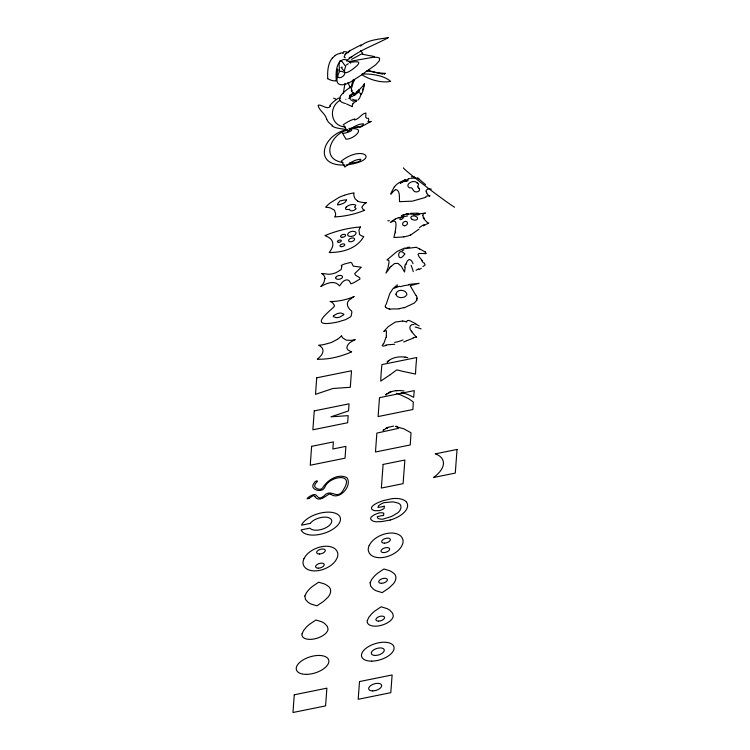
<?xml version="1.0" encoding="UTF-8"?>
<svg xmlns="http://www.w3.org/2000/svg" width="750" height="750" viewBox="0 0 750 750"><rect width="100%" height="100%" fill="white"/><g stroke="black" fill="none" stroke-linecap="round" stroke-linejoin="round"><path stroke-width="1.12" d="M324.938 278.503L323.972 282.188A28.303 14.147 -17 0 1 320.803 286.537A25.003 12.506 -17 0 1 323.428 285.15C327.909 282.909 334.069 280.8 338.325 284.625A25.425 12.713 -17 0 1 339.525 285.938A44.512 22.256 -17 0 1 340.884 284.1C342.731 280.753 348.178 277.369 350.231 282.403A43.312 21.656 -17 0 1 350.906 283.819A31.125 15.563 -17 0 0 353.747 282.731L359.953 279.075L359.738 277.725L355.622 275.222L354.675 273.647L361.303 267.169L353.259 266.166L351.684 262.922L350.747 262.387L344.456 264.009A23.278 11.634 -17 0 0 341.784 265.219L341.212 265.509A16.725 8.363 -17 0 1 341.775 266.559M416.25 247.303L419.587 248.934M350.138 94.95L349.744 96.028M351.919 90.009L351.797 91.013M395.081 232.144C395.55 228.647 398.222 217.941 391.491 221.991M394.931 233.025L393.891 237.525L403.884 236.934M405.188 267.131L404.531 271.997L401.288 266.259L397.987 263.4L394.584 263.512L390.994 266.522M343.35 93.206L344.981 83.334M386.278 336.122L386.484 330.956L385.688 330.619L383.766 331.462L388.2 326.709L395.297 322.059L402.684 321.056M416.962 300.122L414.244 303.075L404.128 307.847M386.128 304.5L389.513 294.347A34.613 33 55.2 0 1 390.141 292.987L392.925 288.759L396.15 285.787M385.988 337.359L383.681 343.884M351.356 88.781L352.669 84.459M362.559 89.944L363.103 88.191M405.938 264.084L407.391 260.887L409.097 259.547A1.303 1.153 -7.5 0 1 409.584 259.537L410.85 260.203A7.622 6.919 -16.2 0 1 411.562 260.878A19.256 17.484 -47.7 0 1 413.053 263.672M363.741 86.212C365.634 76.997 363.534 93.591 360.834 94.397M361.444 93.469L359.569 98.194L357.834 100.163M352.894 83.794L353.241 82.838M410.456 285.581L419.166 283.331L408.928 284.438M390.787 193.566L394.35 186.722M353.578 81.947L354.131 80.625M368.934 121.491L368.85 122.334L371.194 121.35L359.747 127.575M354.347 80.138L354.656 79.472M349.284 97.088C352.622 97.425 357.638 92.672 351.441 94.275M349.341 98.634L349.359 98.587A2.212 1.013 4.1 0 0 349.397 98.334M353.175 79.856L351.384 85.987L349.547 87.741M353.053 103.697L352.894 103.922A10.088 5.044 -17 0 0 352.397 106.678L346.472 103.959M347.972 52.894L348.337 52.406M395.381 426.403L396.488 426.141L398.503 428.334L376.866 433.097L375.459 451.997L410.25 444.956L411.019 432.778L403.734 428.775L396.169 426.675M397.162 285.947L395.344 287.766L399.534 286.209M389.897 267.834L385.988 273.113L387.938 268.05L389.034 262.434L388.734 260.184L386.916 259.95L397.209 251.363L405.253 247.838M332.438 57.872C327.722 63.619 327.422 71.559 327.731 78.647M330.703 106.05C327.459 110.4 322.481 104.728 318.534 105.038L318.084 105.487C319.256 110.841 325.519 113.644 326.644 119.156M348.525 52.172L349.828 50.728L345.666 53.953M345.113 54.534L344.147 56.981A1.05 0.816 -89.8 0 0 344.334 57.253L345.384 57.778M403.181 214.959L408.309 213.534L404.213 214.866M354.084 95.334L358.8 91.2L354.159 95.278L359.513 89.578M364.472 84.206L354.441 95.062M348.984 61.181C347.812 64.331 362.972 58.519 357.591 65.044C354.272 68.438 340.303 79.463 345.675 66.544L342.169 61.65L339.966 60.853L339.075 64.181L339.488 71.616C331.547 87.684 343.959 87.375 354.225 79.566A139.856 53.878 -34.1 0 0 359.006 76.631L375.553 64.931L379.387 60.703L379.603 58.181L377.334 57.328L373.003 57.3L349.481 61.463L346.528 60.881C358.425 50.259 374.681 45.206 388.575 37.5C379.144 39.394 368.081 39.469 360.506 46.097M340.097 61.322C335.616 66.591 335.981 74.175 336.225 80.653M354.6 94.903L359.531 89.728L354.647 94.856L359.503 89.934L354.684 94.8L359.353 90.609L354.75 94.706M340.322 61.097L343.444 59.438L346.875 59.897M385.453 73.444L376.106 72.656M418.978 229.153L410.625 235.087M340.247 100.219C328.2 106.913 330.272 126.094 345.122 126.928M387.272 361.922L389.166 360.422L387.122 362.081C391.819 357.009 400.725 355.791 407.784 357.712M384.234 429.478L383.259 430.162M349.2 88.012C343.8 91.903 332.653 100.594 345.441 103.519M309.122 498.328C302.85 500.784 313.238 492.984 315.572 494.775C317.334 496.05 318.919 499.312 321.525 497.466A17.438 8.719 -17 0 0 323.859 496.069C331.453 487.247 337.35 501.741 343.791 489.122C354.947 471.506 327.975 476.616 324.694 487.594A20.259 10.125 -17 0 1 324.131 488.231C321.506 493.116 308.888 489.469 313.969 483.216C314.812 480.694 319.566 479.747 316.397 482.494C315.525 483.581 314.456 484.894 314.728 486.394C315.675 488.625 318.591 489.497 320.85 489.281M383.072 430.312L388.069 427.378L393.562 426.094M385.894 394.725L386.859 394.041L385.706 394.866C390.759 390.572 397.753 389.925 404.062 391.022M337.472 339.319L331.303 342.525L323.906 344.55A28.097 14.044 -17 0 1 318.703 345.244A28.125 14.062 -17 0 1 320.934 346.725C324.647 349.284 322.847 354.272 319.997 356.728A28.294 14.147 -17 0 1 317.316 359.231A44.503 22.256 -17 0 0 332.906 357.872A47.663 23.831 -17 0 0 351.713 351.863A26.869 13.434 -17 0 1 349.659 350.963C343.762 348.6 348.534 342.694 352.425 341.166A26.981 13.491 -17 0 1 355.247 339.544A17.409 8.709 -17 0 1 351.197 340.359L346.209 340.153L342.544 337.734A22.322 11.156 -17 0 1 341.531 335.653A22.809 11.4 -17 0 1 337.5 339.319M335.1 55.491L336.412 54.703A14.691 13.462 33 0 1 337.95 53.981L340.238 53.391M346.069 65.184L348.337 63.703M428.859 222.919L423.384 225.9M339.788 98.522L340.444 98.128M351.525 59.381L362.784 53.278L360.431 50.719M321.131 489.15L322.434 488.034A18.469 9.234 -17 0 0 322.931 487.463C327.628 479.85 338.034 473.269 346.8 477.6C352.866 485.344 339.572 500.55 331.181 494.456M416.053 270.309L418.828 268.697M349.65 50.831L361.069 44.878M407.006 179.644L409.303 178.575L408.581 178.716M406.144 180.103L400.247 183.328L401.475 181.491L405.047 179.775M401.306 215.681L402.488 215.156M407.166 340.538L413.278 338.109M406.641 340.772L403.725 342M395.081 219.009L398.447 217.791M354.497 119.981C359.147 119.138 361.425 113.709 365.859 112.969L365.784 117.384L367.097 118.5M344.316 195.291L341.747 196.228A24.028 12.019 -17 0 0 338.953 197.438L330.094 202.997A37.603 18.806 -17 0 0 325.669 207.169A24.722 12.366 -17 0 1 330.188 207.872L334.406 210.122L335.653 213.787A26.991 13.491 -17 0 1 334.959 216.928M347.438 130.116C330.984 133.613 319.838 159.384 343.031 162.478M351.797 56.991L349.791 57.544M395.391 189.534C400.594 189.806 399.084 198.019 399.581 201.684L412.397 201.15L425.963 197.287M347.091 129.684C323.25 133.941 311.719 166.275 344.934 165.037M342.3 67.134L341.025 67.341L343.716 70.659M401.812 181.8L405.731 181.041M340.397 204.431L343.444 203.306A5.091 2.541 -17 0 0 344.297 202.781L345.384 201.834A10.453 5.222 -17 0 0 346.575 200.025M390.178 520.059L381.9 521.55A25.941 12.975 -17 0 1 378.15 521.663C374.213 522.703 366.956 519.113 372.834 515.775A11.278 5.634 -17 0 1 374.662 514.612L378.834 512.991A5.325 2.662 -17 0 1 380.119 512.794L381.806 512.812A13.247 6.619 -17 0 1 383.775 513.169L383.606 515.531A23.25 11.625 -17 0 0 381.319 515.719L377.25 516.703L377.709 518.128A10.678 5.344 -17 0 0 379.078 518.775L380.522 519.103A8.119 4.059 -17 0 0 382.866 519.15L391.322 516.534A22.144 11.072 -17 0 0 395.7 514.012C400.969 512.044 404.016 503.812 396.544 502.669A22.144 11.072 -17 0 0 392.409 501.872L384.094 502.65A8.119 4.059 -17 0 0 381.666 503.672L380.138 504.6A10.678 5.344 -17 0 0 378.619 505.828L377.934 507.488L381.975 506.822A23.25 11.625 -17 0 0 384.309 506.081L384.131 508.444A11.766 5.888 -17 0 1 381.206 510.019L380.597 510.225A5.447 2.728 -17 0 1 379.003 510.656L374.953 510.703A11.278 5.634 -17 0 1 373.247 510.253C367.528 507.422 376.828 502.941 379.603 502.003A25.941 12.975 -17 0 1 383.456 500.569L391.762 498.703A20.222 10.106 -17 0 1 406.491 502.125M399.291 217.566L407.644 215.925M349.125 129.637C356.981 129.019 344.906 134.231 342.441 133.125L345.975 139.153C354.009 139.444 366.975 126.9 350.719 128.906M413.616 214.791L425.456 213L423.244 214.031L422.822 215.456M403.847 214.95L403.2 215.016M361.884 74.062C371.353 73.659 383.756 75.3 390.722 81.413C380.944 83.175 370.05 79.856 361.65 74.653M385.781 344.972L390.834 344.541M410.569 178.331L416.241 177.928M406.547 180.938L408.188 180.741M399.309 308.888L391.359 308.962M406.875 247.462L409.716 247.2M394.706 344.259L391.388 344.513M351.281 236.428L349.303 236.306A5.269 2.634 -17 0 1 347.775 234.047L348.788 232.762A3.919 1.959 -17 0 1 352.425 231.328L354.403 231.45A5.269 2.634 -17 0 1 355.931 233.7L354.919 234.994A3.919 1.959 -17 0 1 351.272 236.428M346.453 164.981C381.713 160.284 362.747 144.178 341.372 161.044L344.916 167.072C349.312 163.209 354.769 159.309 360.844 159.262C360.722 162.609 352.762 162.713 349.631 163.022M397.575 390.572L396.197 390.647M354.984 93.281L353.306 93.056L352.022 91.772M405.328 248.634L416.166 247.312M366.234 71.053L373.5 71.728L382.922 74.222M425.587 253.537L425.775 253.528A3.216 1.444 36.5 0 0 426.112 253.472L425.466 252.253M352.266 127.584C355.312 127.275 363.459 127.162 363.469 123.825C357.394 123.872 351.947 127.772 347.541 131.634L344.006 125.597M342.919 53.091L343.688 53.081M414.047 324.619C409.809 323.559 408.516 328.481 411.347 331.163M346.772 129.591C341.325 128.644 335.484 128.419 331.997 125.944M424.969 253.519L419.119 253.481A5.897 3.291 38.5 0 0 418.631 253.697L418.397 253.894A2.906 1.594 33.1 0 0 418.125 254.522L419.006 256.688L422.438 260.784M389.738 308.794L386.775 308.241L385.837 307.125M362.344 54.263L374.569 56.569M404.887 357.244L406.331 357.459M340.931 71.203L344.616 72.366A1.387 1.191 -67.3 0 1 344.85 73.116C344.719 76.444 338.091 80.297 337.275 75.431M401.316 392.634L406.584 394.041A56.831 49.144 -23.1 0 1 413.634 397.359L414.291 390.609L379.5 397.659L378.094 416.559L412.884 409.509L413.297 402.056A62.559 49.087 26.1 0 0 408.384 398.55L398.109 393.703A14.531 11.409 26.1 0 0 396.356 393.347M385.463 73.378L384.666 73.453A4.725 1.463 17.1 0 0 384.384 74.044A6.337 1.959 16.8 0 0 384.562 74.419M412.847 214.331C414.619 214.472 418.988 216.056 419.438 213.834A5.025 1.425 -5.4 0 0 417.534 213.15L410.372 213.347L411.863 214.078M431.372 189.094L427.659 188.972L426.056 190.641A4.444 2.784 32.2 0 0 426.056 191.016L426.169 191.803M374.756 72.366L372.328 71.737M321.788 273.478L328.894 274.284A12.488 6.244 -17 0 0 332.503 273.741A13.612 6.806 -17 0 0 336.169 272.606L341.156 269.587L341.775 266.559M371.944 71.616L368.409 70.144M349.378 241.556L349.594 241.631A2.888 1.444 -17 0 0 353.372 240.872L353.597 240.703A3.675 1.837 -17 0 0 353.766 238.153L353.569 238.059A2.888 1.444 -17 0 0 349.791 238.819L349.566 238.987A3.675 1.837 -17 0 0 349.397 241.537M350.691 98.325L349.35 98.128A4.116 1.894 3.1 0 1 349.387 98.334M352.697 99.197L356.409 101.109M420.384 249.309L424.959 251.878M416.925 182.7C413.409 178.95 403.912 184.931 409.659 187.903C412.997 186.797 412.331 190.491 414.703 191.616C416.775 192.722 421.256 190.969 419.025 188.241M415.894 323.663C413.625 323.212 406.631 317.606 406.65 322.059A32.831 14.569 -26.1 0 0 402.75 320.991M417.666 177.947L419.081 179.081M349.069 98.672L350.006 96.45L353.372 93.122L349.903 95.822A13.772 1.219 -27 0 1 350.062 95.859M357.562 200.991L355.078 198.797L353.953 195.984A30.919 15.459 -17 0 1 354.028 192.881A33.487 16.744 -17 0 0 344.306 195.281M417.712 183.178C420.216 184.35 416.381 186.066 418.181 187.069M429.741 196.537L427.397 194.156A13.744 11.006 -2.9 0 1 427.022 193.584L426.572 192.816M425.644 184.697L417.694 178.012M416.569 337.369L412.003 332.184M349.453 61.828L350.681 63.197M314.962 496.641C316.847 500.25 321.497 499.359 324.188 497.241A37.659 18.834 -17 0 0 325.125 496.641L328.678 494.353A2.616 1.303 -17 0 1 329.756 493.828M424.312 262.987L425.119 264.938L423.478 266.231A8.747 0.741 -24.6 0 1 422.878 266.55M406.453 502.144L407.081 503.147A21.825 10.913 -17 0 1 406.622 509.184L405.834 510.478A20.222 10.106 -17 0 1 390.169 520.031M337.884 69.638L337.528 69.037L337.191 74.719M347.944 82.341L350.25 87.919M415.922 295.472L410.522 286.238M351.656 90.225L351.9 90.778M416.869 298.181L416.981 298.772M351.319 89.681L351.431 91.116M334.988 216.881A50.137 25.069 -17 0 0 356.166 213.272L357.562 212.822A47.212 23.606 -17 0 0 364.659 210.253A15.347 7.669 -17 0 1 363.216 209.531L361.781 207.178L363.975 204.319A15.234 7.612 -17 0 1 366.262 202.706M340.397 204.431A11.391 5.7 -17 0 1 337.584 204.938A16.106 8.053 -17 0 1 337.772 203.644L339.956 200.897L344.531 199.978A15.834 7.922 -17 0 1 346.584 200.025M346.2 207.131A5.4 2.7 -17 0 1 350.522 204.853L350.934 204.75A7.2 3.6 -17 0 1 353.456 204.478L355.566 204.966A1.959 0.975 -17 0 1 355.725 205.312L355.556 205.856A6.6 3.3 -17 0 1 354.525 207.047L356.137 208.734L354.141 210.272A4.922 2.456 -17 0 1 352.734 210.694L351.422 210.844A2.334 1.172 -17 0 1 350.756 210.759L349.744 209.916A11.503 5.756 -17 0 1 349.537 209.278A8.344 4.172 -17 0 1 348.009 209.559L345.891 209.456L345.506 208.322A5.869 2.934 -17 0 1 346.238 207.131M366.309 202.631A22.706 11.353 -17 0 1 357.422 201.084M360.516 226.988A58.35 29.175 -17 0 0 324.909 235.631A37.106 18.553 -17 0 1 328.612 237.394C332.991 239.428 334.041 245.034 331.509 248.934A38.728 19.359 -17 0 1 329.213 252.544A43.931 21.966 -17 0 0 333.131 252.403C344.025 251.841 355.725 248.241 362.231 238.884A43.753 21.881 -17 0 0 363.75 236.541A16.453 8.231 -17 0 1 359.475 234.366L358.988 230.175A22.828 11.419 -17 0 1 360.478 227.062M321.703 273.525A23.681 11.841 -17 0 1 325.059 278.475M353.944 296.559A28.988 14.494 -17 0 0 351.009 298.753C345.234 301.791 347.016 307.538 351.328 310.791A22.425 11.213 -17 0 1 351.891 312.122L351.188 315.984A7.331 3.666 -17 0 1 349.931 317.25L345.384 319.716L338.128 321.891A39.356 19.678 -17 0 1 334.425 322.641C309.816 327.028 325.856 314.363 334.144 306.675A7.078 3.544 -17 0 0 334.444 305.522L332.662 302.784A22.153 11.072 -17 0 0 330.244 301.444M353.991 296.616A32.634 16.312 -17 0 1 330.206 301.509M410.353 286.134A7.359 1.95 35.4 0 1 410.419 285.562M416.297 295.575A15.872 7.556 41.5 0 1 417.188 298.331M416.663 298.65A10.838 5.428 37.1 0 1 416.784 300.028M404.044 307.5A28.509 26.513 -36.8 0 1 399.291 308.569M390.656 309.262A14.381 3.028 -0.3 0 1 388.903 309.056M385.613 307.378A6.478 2.597 -54.9 0 1 385.472 306.459M385.294 306.844A9.028 2.841 -63.5 0 1 385.463 305.156M397.013 284.934A7.5 0.872 -42.9 0 1 397.369 285.056M394.828 287.569A25.416 1.716 -40.8 0 1 394.106 288.337M400.331 286.678A17.503 7.05 -5.3 0 1 408.966 284.981M413.231 337.734A15.309 10.772 -27.8 0 1 416.634 337.003M403.012 339.956A33.356 28.397 -32 0 1 394.641 342.394M382.959 346.256A14.906 8.559 13.3 0 1 386.175 345.534M383.287 343.641A18.066 16.031 74 0 1 382.209 345.637M415.153 327.009A34.8 17.062 40.5 0 1 421.088 328.922M415.181 323.869A29.241 3.909 25.3 0 1 419.194 325.922M412.256 332.119A22.594 15.066 30.3 0 1 411.6 331.116M386.588 335.859A18.45 6.272 -65.2 0 1 386.316 337.134M389.719 267.638A23.175 15.366 -59.1 0 1 390.834 266.297M411.094 265.303A53.156 43.059 -77.8 0 1 413.278 271.678M405.844 264.731A25.181 22.284 76.5 0 1 406.022 264.113M404.662 266.981A27.684 25.069 72.4 0 1 405.262 264.497M402.103 250.744A22.134 2.728 -37.4 0 1 403.941 249.844M419.662 249.103A12.638 2.719 27.8 0 1 420.422 249.459M425.016 251.813A8.016 5.325 29.1 0 1 425.531 252.197M425.728 253.697A11.944 5.241 35.1 0 1 425.109 253.697M421.772 260.625A42.994 10.106 41.9 0 1 422.475 261.412M422.334 261.609A16.238 5.766 38.2 0 1 423.459 262.875M419.025 269.606A15.384 2.428 -29.9 0 1 421.35 268.331M395.578 231.9A43.519 20.784 -64.9 0 1 395.428 232.791M389.372 220.734A22.828 6.459 19.7 0 1 387.778 220.753M390.3 222.478A17.353 16.397 -35.8 0 1 395.184 219.272M427.959 223.097A17.944 3.844 42.1 0 1 423.122 217.922M419.419 227.681A16.35 4.556 -48.9 0 1 424.228 224.541M410.578 234.956A21.328 19.331 -35.4 0 1 403.875 236.756M424.397 218.353A8.428 2.241 39.3 0 1 422.691 215.363M398.428 217.744A35.231 35.025 20.7 0 1 399.281 217.509M411.938 213.647A40.013 6.797 -9.3 0 1 406.988 214.556M425.85 196.35A17.775 12.253 -23.6 0 1 429.928 195.591M404.831 180.084A7.697 1.266 -23.2 0 1 405.712 179.766M405.141 181.397A13.988 3.956 -26.4 0 1 407.119 180.712M416.841 182.794A5.147 3.534 9 0 1 417.619 183.244M454.547 207.234A33.403 1.238 37.2 0 1 423.863 184.875A33.403 1.238 37.2 0 1 403.528 167.841M426.778 192.797A8.166 5.372 25.7 0 1 426.337 191.812M414.169 176.522A25.163 1.163 -6 0 1 411.3 176.831M390.938 194.381A26.878 11.203 -80.1 0 1 395.391 189.787M394.509 186.862A16.884 15.037 71.7 0 1 401.737 181.566M405.394 180.741A27.009 8.691 -1.9 0 1 406.238 180.619M418.003 187.172A13.397 11.081 0.7 0 1 418.875 188.306M343.181 124.847A21.347 11.381 -32.4 0 1 354.731 118.903M368.025 118.087A21.262 6.328 -21.5 0 1 367.95 121.744M358.528 126.806A21.262 8.569 -3.7 0 1 348.938 128.513M332.597 125.494A21.262 14.016 -8.1 0 1 326.747 119.128M329.634 105.816A21.262 12.834 -30.6 0 1 338.663 98.091M356.428 92.147A21.262 7.162 -26.4 0 1 361.003 94.312M356.194 99.862A21.347 7.256 -7.4 0 1 352.734 101.353M333.581 98.184A20.344 0.703 23 0 1 335.681 98.963M336.356 80.756A9.159 3.741 27.5 0 1 327.666 78.741M332.597 58.041A15.15 13.762 83 0 1 335.175 55.612M340.144 53.175A13.922 11.156 10.4 0 1 342.891 52.856M343.491 51.731A13.416 9.656 7.4 0 1 347.091 52.031M350.409 99.684A26.475 10.416 24.9 0 1 352.191 100.453M352.978 103.697A8.709 4.359 -17 0 1 356.438 101.128M336.881 75.919A17.372 6.544 -57.3 0 1 336.713 75.263M339.478 70.472A13.359 3.497 -1.5 0 1 339.103 70.294M340.322 71.484A10.078 3.319 -12.3 0 1 338.841 70.884M345.15 54.591A12.375 9.506 -84.2 0 1 345.703 54.009M349.5 57.909A28.753 19.659 50.6 0 1 349.284 57.956M349.744 57.431A32.597 22.294 50.9 0 1 349.303 57.516M309.272 498.366A13.772 6.891 -17 0 1 313.275 495.703M313.978 495.75A11.625 5.812 -17 0 1 314.925 496.65M329.944 493.791A5.231 2.616 -17 0 1 331.003 494.531M404.766 253.978C396.947 265.763 396.422 245.053 404.766 253.978M395.925 294.234C396.703 298.866 405.431 298.603 406.922 294.488C406.153 289.303 396.797 288.741 395.925 294.234M311.634 446.325L310.238 465.225L345.028 458.184L345.9 446.372L332.859 449.006L333.384 441.919L311.634 446.325M314.269 410.887L312.863 429.788L347.653 422.738L348.178 415.65L330.966 416.812L348.534 410.925L349.059 403.837L314.269 410.887M316.725 377.803L315.497 394.35L333.066 388.463L350.287 387.3L351.516 370.763L316.725 377.803M294.272 694.781L292.959 712.5L325.575 705.891L326.887 688.172L294.272 694.781M359.503 681.572L358.191 699.291L390.806 692.681L392.119 674.963L359.503 681.572M383.109 464.428L381.356 488.053L403.106 483.656L404.859 460.022L383.109 464.428M457.041 449.456L455.287 473.081L433.547 477.488A31.809 15.909 -17 0 0 435.3 453.863L457.041 449.456M335.719 277.688L335.719 278.081A4.359 2.175 -17 0 0 338.091 279.347L339.825 279.141A2.972 1.491 -17 0 0 342.262 277.688L342.525 276.694A4.359 2.175 -17 0 0 340.153 275.428L338.419 275.625A2.972 1.491 -17 0 0 335.981 277.087L335.719 277.688M304.866 595.988L305.466 599.409L308.109 602.278A35.869 17.934 -17 0 0 311.166 604.078L316.931 605.831L323.147 601.65A35.869 17.934 -17 0 0 326.559 598.547C330.544 595.444 332.944 588.778 327.506 585.75A35.869 17.934 -17 0 0 324.459 583.95L318.684 582.206L312.478 586.378A35.869 17.934 -17 0 0 309.056 589.491L306.506 592.575L304.866 595.988M302.062 633.797L301.959 634.462A13.5 6.75 -17 0 0 314.475 638.906A13.5 6.75 -17 0 0 328.05 629.175L327.356 626.419L324.703 623.55A35.869 17.934 -17 0 0 321.656 621.75L315.881 620.006L309.666 624.178A35.869 17.934 -17 0 0 306.253 627.291L303.694 630.384L302.062 633.797M370.097 582.778L370.697 586.2L373.341 589.069A35.869 17.934 -17 0 0 376.397 590.869L382.172 592.622L388.378 588.441A35.869 17.934 -17 0 0 391.8 585.328C395.784 582.234 398.184 575.569 392.747 572.541A35.869 17.934 -17 0 0 389.691 570.741L383.925 568.987L377.709 573.169A35.869 17.934 -17 0 0 374.297 576.272L371.737 579.366L370.097 582.778M367.294 620.578L367.191 621.253A13.5 6.75 -17 0 0 379.716 625.697A13.5 6.75 -17 0 0 393.291 615.966L392.587 613.209L389.944 610.341A35.869 17.934 -17 0 0 386.887 608.541L381.112 606.797L374.906 610.969A35.869 17.934 -17 0 0 371.484 614.081L368.934 617.175L367.294 620.578M303.956 558.713L303.497 559.894A28.012 14.006 -17 0 0 303.178 564.188C304.556 569.841 311.381 571.312 316.416 570.834A14.484 7.237 -17 0 0 322.744 569.55C328.837 567.469 335.034 563.541 337.387 557.259A28.012 14.006 -17 0 0 337.706 552.966C336.328 547.303 329.503 545.841 324.469 546.319A14.484 7.237 -17 0 0 318.141 547.603C312.384 549.553 306.722 553.116 303.956 558.713M369.188 545.503L368.728 546.675A28.012 14.006 -17 0 0 368.409 550.978C369.788 556.631 376.613 558.103 381.647 557.625A14.484 7.237 -17 0 0 387.975 556.341C394.078 554.259 400.266 550.322 402.619 544.05A28.012 14.006 -17 0 0 402.938 539.747C401.559 534.094 394.734 532.622 389.7 533.109A14.484 7.237 -17 0 0 383.372 534.384C377.616 536.334 371.953 539.906 369.188 545.503M333.619 315.6L333.459 315.816A2.934 1.472 -17 0 0 333.309 316.603L336.234 317.662A7.331 3.666 -17 0 0 339.6 317.166L343.631 314.878A2.934 1.472 -17 0 0 343.781 314.1L340.866 313.041A7.331 3.666 -17 0 0 337.5 313.538L333.619 315.6M390.262 374.691L380.719 381.122A264.703 43.744 78.6 0 1 381.947 364.575L416.737 357.534A264.703 43.744 78.6 0 0 415.519 374.072L402.591 371.306A61.519 48.272 26.1 0 0 399.009 370.387L396.675 369.947L390.262 374.691M389.662 392.391L388.453 393.038L389.662 392.391M387.028 427.828L385.819 428.475L387.028 427.828M390.694 391.941L389.466 392.494L390.694 391.941M388.069 427.378L386.831 427.941L388.069 427.378M345.891 99.3L345.947 99.3M310.2 523.416L301.5 525.178A20.494 10.247 -17 0 1 332.456 512.466A20.494 10.247 -17 0 1 331.134 530.269A20.494 10.247 -17 0 1 301.153 529.903L309.853 528.141A11.7 5.85 -17 0 0 326.991 527.137A11.7 5.85 -17 0 0 327.712 517.397A11.7 5.85 -17 0 0 310.2 523.416M371.719 661.144A16.875 8.438 -17 0 0 393.938 646.828A16.875 8.438 -17 0 0 367.697 647.091A16.875 8.438 -17 0 0 371.719 661.144M375.356 655.462A6.75 3.375 -17 0 0 384.244 649.744A6.75 3.375 -17 0 0 373.753 649.847A6.75 3.375 -17 0 0 375.356 655.462M378.619 621.131A4.5 2.25 -17 0 0 384.544 617.316A4.5 2.25 -17 0 0 377.55 617.381A4.5 2.25 -17 0 0 378.619 621.131M372.731 690.909A6.75 3.375 -17 0 0 381.619 685.181A6.75 3.375 -17 0 0 371.119 685.284A6.75 3.375 -17 0 0 372.731 690.909M306.488 674.353A16.875 8.438 -17 0 0 328.706 660.037A16.875 8.438 -17 0 0 302.466 660.3A16.875 8.438 -17 0 0 306.488 674.353M381.422 583.322A4.5 2.25 -17 0 0 387.356 579.506A4.5 2.25 -17 0 0 380.353 579.581A4.5 2.25 -17 0 0 381.422 583.322M384.403 543.159A4.5 2.25 -17 0 0 390.338 539.344A4.5 2.25 -17 0 0 383.334 539.409A4.5 2.25 -17 0 0 384.403 543.159M383.709 552.609A4.5 2.25 -17 0 0 389.634 548.794A4.5 2.25 -17 0 0 382.631 548.859A4.5 2.25 -17 0 0 383.709 552.609M319.35 554.006A4.5 2.25 -17 0 0 325.275 550.191A4.5 2.25 -17 0 0 318.281 550.266A4.5 2.25 -17 0 0 319.35 554.006M318.3 568.181A4.5 2.25 -17 0 0 324.225 564.366A4.5 2.25 -17 0 0 317.222 564.441A4.5 2.25 -17 0 0 318.3 568.181M338.663 242.325A2.025 1.013 -17 0 0 341.325 240.6A2.025 1.013 -17 0 0 338.175 240.638A2.025 1.013 -17 0 0 338.663 242.325M341.447 246.675A2.484 1.247 -17 0 0 344.747 244.575A2.484 1.247 -17 0 0 340.903 244.584A2.484 1.247 -17 0 0 341.447 246.675M342.066 237.319A2.634 1.322 -17 0 0 345.6 235.116A2.634 1.322 -17 0 0 341.531 235.097A2.634 1.322 -17 0 0 342.066 237.319M401.062 219.497A2.072 0.909 -33.9 0 0 403.397 217.134A2.072 0.909 -33.9 0 0 400.453 218.025A2.072 0.909 -33.9 0 0 401.062 219.497M404.803 225.75A2.597 2.025 -31.5 0 0 407.278 222.253A2.597 2.025 -31.5 0 0 403.05 222.713A2.597 2.025 -31.5 0 0 404.803 225.75M412.125 219.356A3.431 2.025 11.9 0 0 417.572 218.775A3.431 2.025 11.9 0 0 412.969 215.944A3.431 2.025 11.9 0 0 412.125 219.356"/></g></svg>
